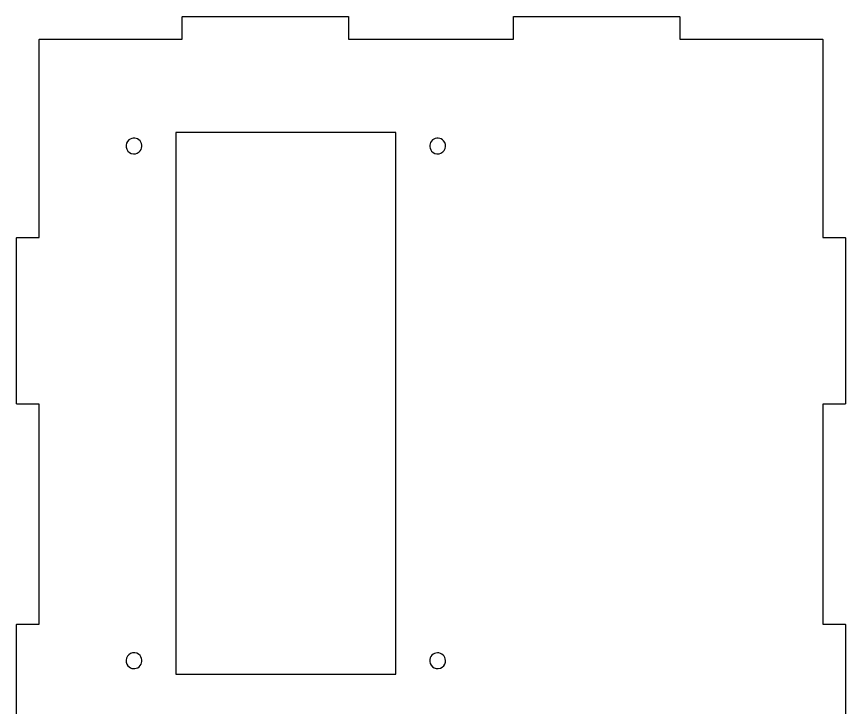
# Model space of a CAD drawing. Extents: x -18 to 289, y -291 to 372.
# Drawn here: x 138.8 to 288.9, y -165.7 to -40.6 of the extents above; entities that cross this region are included whole.
import ezdxf

# ---------------------------------------------------------------- set-up
doc = ezdxf.new("R2010")
doc.units = 0

msp = doc.modelspace()

# ---------------------------------------------------------------- linework, layer by layer
at = {"color": 1}
for p, q in [((168.78, -40.675), (168.783, -40.653)), ((168.78, -44.705), (168.78, -40.675)), ((168.783, -40.653), (168.793, -40.634)), ((168.793, -40.634), (168.809, -40.618)), ((168.809, -40.618), (168.828, -40.608)), ((168.828, -40.608), (168.85, -40.605)), ((168.85, -40.605), (198.85, -40.605)), ((198.85, -40.605), (198.872, -40.608)), ((198.872, -40.608), (198.891, -40.618)), ((198.891, -40.618), (198.907, -40.634)), ((198.907, -40.634), (198.917, -40.653)), ((198.917, -40.653), (198.92, -40.675)), ((198.92, -40.675), (198.92, -44.705)), ((228.78, -40.675), (228.783, -40.653)), ((228.78, -44.705), (228.78, -40.675)), ((228.783, -40.653), (228.793, -40.634)), ((228.793, -40.634), (228.809, -40.618)), ((228.809, -40.618), (228.828, -40.608)), ((228.828, -40.608), (228.85, -40.605)), ((228.85, -40.605), (258.85, -40.605)), ((258.85, -40.605), (258.872, -40.608)), ((258.872, -40.608), (258.891, -40.618)), ((258.891, -40.618), (258.907, -40.634)), ((258.907, -40.634), (258.917, -40.653)), ((258.917, -40.653), (258.92, -40.675)), ((258.92, -40.675), (258.92, -44.705)), ((142.88, -44.775), (142.883, -44.753)), ((142.88, -80.605), (142.88, -44.775)), ((142.883, -44.753), (142.893, -44.734)), ((142.893, -44.734), (142.909, -44.718)), ((142.909, -44.718), (142.928, -44.708)), ((142.928, -44.708), (142.95, -44.705)), ((142.95, -44.705), (168.78, -44.705)), ((198.92, -44.705), (202.711, -44.705)), ((202.711, -44.705), (228.78, -44.705)), ((258.92, -44.705), (284.75, -44.705)), ((284.75, -44.705), (284.772, -44.708)), ((284.772, -44.708), (284.791, -44.718)), ((284.791, -44.718), (284.807, -44.734)), ((284.807, -44.734), (284.817, -44.753)), ((284.817, -44.753), (284.82, -44.775)), ((284.82, -44.775), (284.82, -80.605)), ((207.48, -61.595), (167.62, -61.595)), ((167.62, -61.595), (167.62, -113.595)), ((207.48, -159.655), (207.48, -61.595)), ((138.78, -80.675), (138.783, -80.653)), ((138.78, -110.675), (138.78, -80.675)), ((138.783, -80.653), (138.793, -80.634)), ((138.793, -80.634), (138.809, -80.618)), ((138.809, -80.618), (138.828, -80.608)), ((138.828, -80.608), (138.85, -80.605)), ((138.85, -80.605), (142.88, -80.605)), ((284.82, -80.605), (288.85, -80.605)), ((288.85, -80.605), (288.872, -80.608)), ((288.872, -80.608), (288.891, -80.618)), ((288.891, -80.618), (288.907, -80.634)), ((288.907, -80.634), (288.917, -80.653)), ((288.917, -80.653), (288.92, -80.675)), ((288.92, -80.675), (288.92, -110.675)), ((138.783, -110.697), (138.78, -110.675)), ((138.793, -110.716), (138.783, -110.697)), ((138.809, -110.732), (138.793, -110.716)), ((138.828, -110.742), (138.809, -110.732)), ((138.85, -110.745), (138.828, -110.742)), ((142.88, -110.745), (138.85, -110.745)), ((142.88, -150.605), (142.88, -110.745)), ((288.85, -110.745), (284.82, -110.745)), ((284.82, -110.745), (284.82, -150.605)), ((288.872, -110.742), (288.85, -110.745)), ((288.891, -110.732), (288.872, -110.742)), ((288.907, -110.716), (288.891, -110.732)), ((288.917, -110.697), (288.907, -110.716)), ((288.92, -110.675), (288.917, -110.697)), ((167.62, -113.595), (167.62, -159.655)), ((138.78, -150.675), (138.783, -150.653)), ((138.78, -180.675), (138.78, -150.675)), ((138.783, -150.653), (138.793, -150.634)), ((138.793, -150.634), (138.809, -150.618)), ((138.809, -150.618), (138.828, -150.608)), ((138.828, -150.608), (138.85, -150.605)), ((138.85, -150.605), (142.88, -150.605)), ((284.82, -150.605), (288.85, -150.605)), ((288.85, -150.605), (288.872, -150.608)), ((288.872, -150.608), (288.891, -150.618)), ((288.891, -150.618), (288.907, -150.634)), ((288.907, -150.634), (288.917, -150.653)), ((288.917, -150.653), (288.92, -150.675)), ((288.92, -150.675), (288.92, -180.675)), ((167.62, -159.655), (207.48, -159.655))]:
    msp.add_line(p, q, dxfattribs=at)
for centre, start, end in [((160.05, -64.025), 130.06667, -49.93333), ((160.05, -64.025), -49.93333, 130.06667), ((215.05, -64.025), 40.06671, -139.93329), ((215.05, -64.025), -139.93329, 40.06671), ((160.05, -157.225), 40.06733, -139.93266), ((215.05, -157.225), -9.86607, 170.13393), ((160.05, -157.225), -139.93266, 40.06733), ((215.05, -157.225), 170.13393, -9.86607)]:
    msp.add_arc(centre, 1.43, start, end, dxfattribs=at)

doc.saveas('drawing.dxf')
